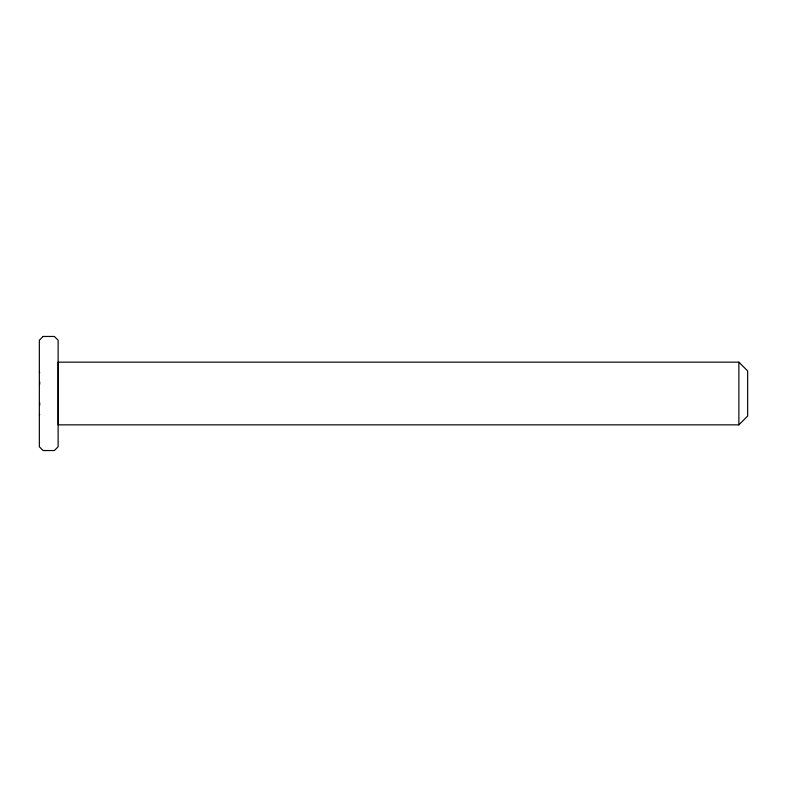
<?xml version="1.0" encoding="UTF-8"?>
<svg xmlns="http://www.w3.org/2000/svg" width="787" height="787" viewBox="0 0 787 787"><rect width="100%" height="100%" fill="white"/><g stroke="black" fill="none" stroke-linecap="round" stroke-linejoin="round"><path stroke-width="1.18" d="M39.724 402.777L39.724 405.148M39.724 381.852L39.724 384.223M39.35 415.211L39.724 414.424M738.875 424.842L747.65 416.057L747.65 370.943L738.875 362.158L58.159 362.158L58.159 424.842L738.875 424.842L738.875 362.158M39.35 371.789L39.724 372.576M43.108 336.462L39.35 340.22L39.35 446.78L43.108 450.538L54.362 450.538L58.12 446.78L58.12 340.22L54.362 336.462L43.108 336.462"/></g></svg>
